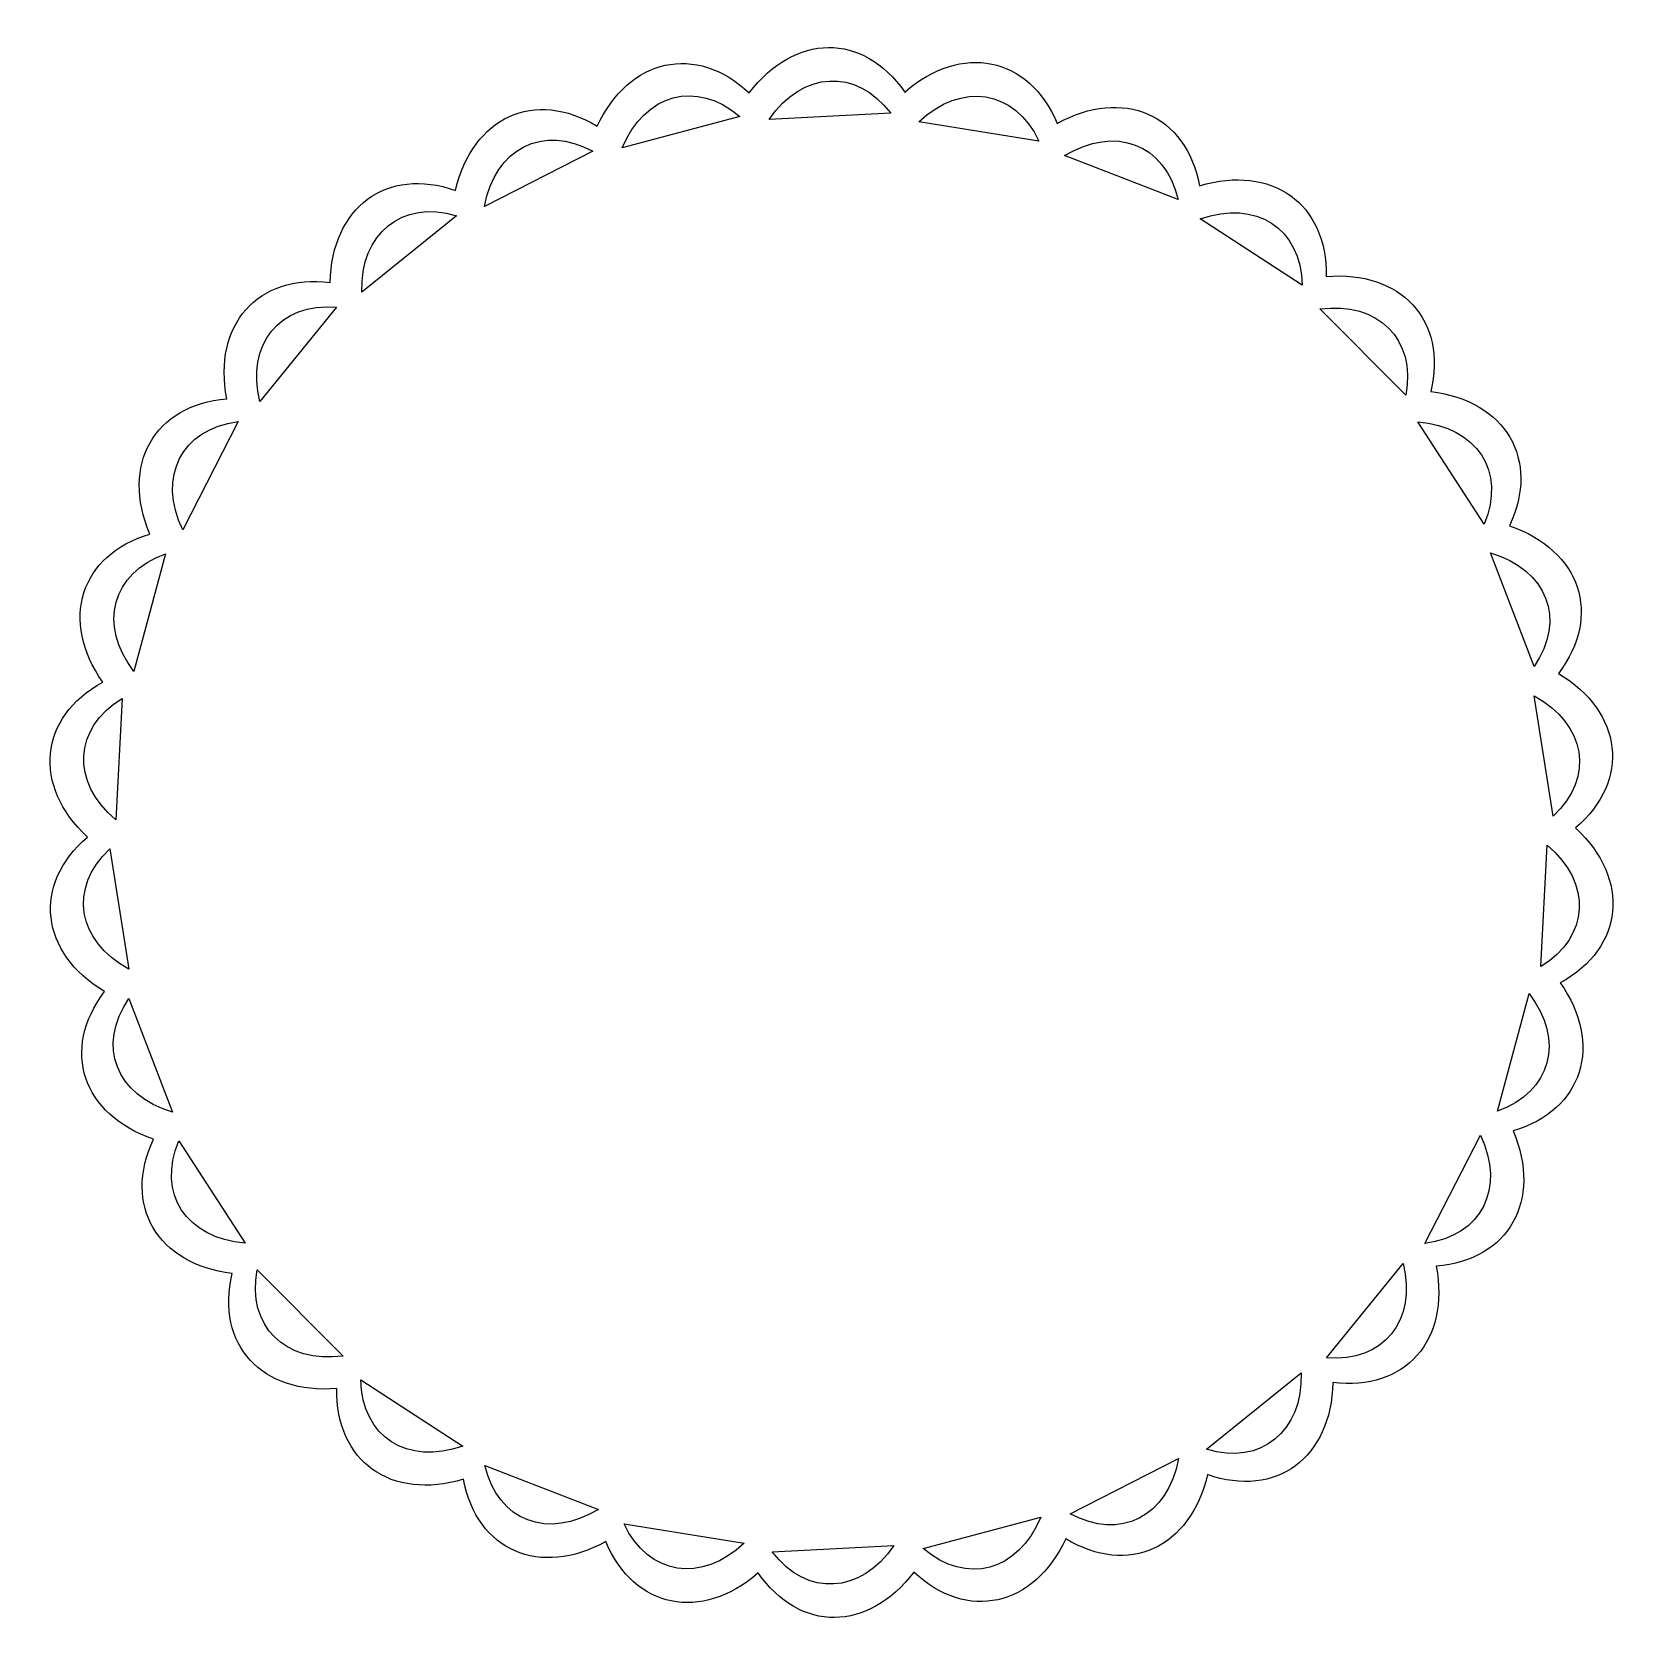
# Model space of a CAD drawing. Header units: centimetres. Extents: x -11.2 to 10.8, y -11 to 11.1.
import ezdxf

# ---------------------------------------------------------------- set-up
doc = ezdxf.new("R2010")
doc.units = ezdxf.units.CM
doc.header["$MEASUREMENT"] = 0
doc.layers.add('Camada 1', color=7, linetype='Continuous')

msp = doc.modelspace()

# ---------------------------------------------------------------- linework, layer by layer
at = {"layer": 'Camada 1', "color": 250}
for points, knots in [([(10.07049, 0.13989), (10.83402, 0.79741), (10.72192, 1.73652), (9.83311, 2.27307), (9.83311, 2.27307), (10.44332, 3.07502), (10.13831, 3.97027), (9.15739, 4.31031), (9.15739, 4.31031), (9.58755, 5.22159), (9.10299, 6.03386), (8.07284, 6.1625), (8.07284, 6.1625), (8.30411, 7.14331), (7.66133, 7.83707), (6.62697, 7.74878), (6.62697, 7.74878), (6.64922, 8.75621), (5.87627, 9.30114), (4.88278, 8.99973), (4.88278, 8.99973), (4.69516, 9.9898), (3.82582, 10.36215), (2.91671, 9.86068), (2.91671, 9.86068), (2.52732, 10.79013), (1.59953, 10.9736), (0.81457, 10.29407), (0.81457, 10.29407), (0.24037, 11.12235), (-0.70536, 11.10901), (-1.33186, 10.28105), (-1.33186, 10.28105), (-2.06568, 10.97172), (-2.98797, 10.76204), (-3.4286, 9.82192), (-3.4286, 9.82192), (-4.29, 10.34497), (-5.14855, 9.94807), (-5.38403, 8.93694), (-5.38403, 8.93694), (-6.33537, 9.26939), (-7.09258, 8.70265), (-7.11271, 7.66469), (-7.11271, 7.66469), (-8.11233, 7.79206), (-8.73519, 7.0803), (-8.53916, 6.06087), (-8.53916, 6.06087), (-9.54341, 5.97761), (-10.00474, 5.15187), (-9.60101, 4.1955), (-9.60101, 4.1955), (-10.56597, 3.90528), (-10.84548, 3.00165), (-10.25175, 2.15014), (-10.25175, 2.15014), (-11.1353, 1.66561), (-11.22079, 0.72367), (-10.46305, 0.01419), (-10.46305, 0.01419), (-11.22653, -0.64338), (-11.11437, -1.5826), (-10.22564, -2.11901), (-10.22564, -2.11901), (-10.83566, -2.92104), (-10.5307, -3.81631), (-9.54987, -4.15625), (-9.54987, -4.15625), (-9.9799, -5.06755), (-9.49537, -5.8799), (-8.46526, -6.00849), (-8.46526, -6.00849), (-8.6964, -6.9893), (-8.05362, -7.68317), (-7.01936, -7.5948), (-7.01936, -7.5948), (-7.04145, -8.60223), (-6.26847, -9.14722), (-5.27517, -8.84572), (-5.27517, -8.84572), (-5.0874, -9.83574), (-4.21795, -10.20811), (-3.30908, -9.70675), (-3.30908, -9.70675), (-2.91953, -10.63594), (-1.99167, -10.81946), (-1.20686, -10.14011), (-1.20686, -10.14011), (-0.63261, -10.96807), (0.31304, -10.95463), (0.93944, -10.12693), (0.93944, -10.12693), (1.67321, -10.81749), (2.59547, -10.60768), (3.03616, -9.66777), (3.03616, -9.66777), (3.89751, -10.19069), (4.75593, -9.79376), (4.99159, -8.78277), (4.99159, -8.78277), (5.94279, -9.11517), (6.69993, -8.54843), (6.72027, -7.51055), (6.72027, -7.51055), (7.71976, -7.63792), (8.34251, -6.92619), (8.14661, -5.90673), (8.14661, -5.90673), (9.15076, -5.82352), (9.612, -4.99783), (9.20838, -4.04136), (9.20838, -4.04136), (10.17337, -3.75124), (10.45282, -2.84775), (9.8591, -1.996), (9.8591, -1.996), (10.7428, -1.51164), (10.82834, -0.56973), (10.07049, 0.13989)], [0, 0, 0, 0, 0.03225806, 0.03225806, 0.03225806, 0.03225806, 0.06451613, 0.06451613, 0.06451613, 0.06451613, 0.09677419, 0.09677419, 0.09677419, 0.09677419, 0.12903226, 0.12903226, 0.12903226, 0.12903226, 0.16129032, 0.16129032, 0.16129032, 0.16129032, 0.19354839, 0.19354839, 0.19354839, 0.19354839, 0.22580645, 0.22580645, 0.22580645, 0.22580645, 0.25806452, 0.25806452, 0.25806452, 0.25806452, 0.29032258, 0.29032258, 0.29032258, 0.29032258, 0.32258065, 0.32258065, 0.32258065, 0.32258065, 0.35483871, 0.35483871, 0.35483871, 0.35483871, 0.38709677, 0.38709677, 0.38709677, 0.38709677, 0.41935484, 0.41935484, 0.41935484, 0.41935484, 0.4516129, 0.4516129, 0.4516129, 0.4516129, 0.48387097, 0.48387097, 0.48387097, 0.48387097, 0.51612903, 0.51612903, 0.51612903, 0.51612903, 0.5483871, 0.5483871, 0.5483871, 0.5483871, 0.58064516, 0.58064516, 0.58064516, 0.58064516, 0.61290323, 0.61290323, 0.61290323, 0.61290323, 0.64516129, 0.64516129, 0.64516129, 0.64516129, 0.67741935, 0.67741935, 0.67741935, 0.67741935, 0.70967742, 0.70967742, 0.70967742, 0.70967742, 0.74193548, 0.74193548, 0.74193548, 0.74193548, 0.77419355, 0.77419355, 0.77419355, 0.77419355, 0.80645161, 0.80645161, 0.80645161, 0.80645161, 0.83870968, 0.83870968, 0.83870968, 0.83870968, 0.87096774, 0.87096774, 0.87096774, 0.87096774, 0.90322581, 0.90322581, 0.90322581, 0.90322581, 0.93548387, 0.93548387, 0.93548387, 0.93548387, 1, 1, 1, 1]), ([(0.62042, 10.00358), (0.14226, 10.63046), (-0.59637, 10.58643), (-1.05654, 9.91711), (-1.05654, 9.91711), (-1.05654, 9.91711), (0.62042, 10.00358), (0.62042, 10.00358)], [0, 0, 0, 0, 0.33333333, 0.33333333, 0.33333333, 0.33333333, 1, 1, 1, 1]), ([(-1.46129, 9.95643), (-2.05935, 10.47017), (-2.77262, 10.27359), (-3.08358, 9.52323), (-3.08358, 9.52323), (-3.08358, 9.52323), (-1.46129, 9.95643), (-1.46129, 9.95643)], [0, 0, 0, 0, 0.33333333, 0.33333333, 0.33333333, 0.33333333, 1, 1, 1, 1]), ([(2.66639, 9.61689), (2.32905, 10.32944), (1.59739, 10.43993), (1.00809, 9.88097), (1.00809, 9.88097), (1.00809, 9.88097), (2.66639, 9.61689), (2.66639, 9.61689)], [0, 0, 0, 0, 0.33333333, 0.33333333, 0.33333333, 0.33333333, 1, 1, 1, 1]), ([(-3.48766, 9.47756), (-4.17944, 9.85573), (-4.83627, 9.51508), (-4.98443, 8.71649), (-4.98443, 8.71649), (-4.98443, 8.71649), (-3.48766, 9.47756), (-3.48766, 9.47756)], [0, 0, 0, 0, 0.33333333, 0.33333333, 0.33333333, 0.33333333, 1, 1, 1, 1]), ([(4.58729, 8.81324), (4.40544, 9.58037), (3.71271, 9.84054), (3.02014, 9.41633), (3.02014, 9.41633), (3.02014, 9.41633), (4.58729, 8.81324), (4.58729, 8.81324)], [0, 0, 0, 0, 0.33333333, 0.33333333, 0.33333333, 0.33333333, 1, 1, 1, 1]), ([(-5.3702, 8.58782), (-6.12551, 8.81388), (-6.69714, 8.34414), (-6.67602, 7.53219), (-6.67602, 7.53219), (-6.67602, 7.53219), (-5.3702, 8.58782), (-5.3702, 8.58782)], [0, 0, 0, 0, 0.33333333, 0.33333333, 0.33333333, 0.33333333, 1, 1, 1, 1]), ([(6.29907, 7.62781), (6.28071, 8.416), (5.65724, 8.81452), (4.89157, 8.54356), (4.89157, 8.54356), (4.89157, 8.54356), (6.29907, 7.62781), (6.29907, 7.62781)], [0, 0, 0, 0, 0.33333333, 0.33333333, 0.33333333, 0.33333333, 1, 1, 1, 1]), ([(-7.02659, 7.3261), (-7.8124, 7.39018), (-8.27392, 6.81186), (-8.08442, 6.02205), (-8.08442, 6.02205), (-8.08442, 6.02205), (-7.02659, 7.3261), (-7.02659, 7.3261)], [0, 0, 0, 0, 0.33333333, 0.33333333, 0.33333333, 0.33333333, 1, 1, 1, 1]), ([(7.72705, 6.11233), (7.87294, 6.88714), (7.346, 7.40654), (6.54068, 7.30073), (6.54068, 7.30073), (6.54068, 7.30073), (7.72705, 6.11233), (7.72705, 6.11233)], [0, 0, 0, 0, 0.33333333, 0.33333333, 0.33333333, 0.33333333, 1, 1, 1, 1]), ([(-8.38449, 5.7476), (-9.16647, 5.64693), (-9.49762, 4.98526), (-9.14808, 4.2521), (-9.14808, 4.2521), (-9.14808, 4.2521), (-8.38449, 5.7476), (-8.38449, 5.7476)], [0, 0, 0, 0, 0.33333333, 0.33333333, 0.33333333, 0.33333333, 1, 1, 1, 1]), ([(8.80869, 4.33313), (9.11246, 5.06065), (8.70505, 5.67827), (7.89532, 5.7422), (7.89532, 5.7422), (7.89532, 5.7422), (8.80869, 4.33313), (8.80869, 4.33313)], [0, 0, 0, 0, 0.33333333, 0.33333333, 0.33333333, 0.33333333, 1, 1, 1, 1]), ([(-9.38451, 3.92123), (-10.12844, 3.66017), (-10.31484, 2.94412), (-9.82049, 2.29963), (-9.82049, 2.29963), (-9.82049, 2.29963), (-9.38451, 3.92123), (-9.38451, 3.92123)], [0, 0, 0, 0, 0.33333333, 0.33333333, 0.33333333, 0.33333333, 1, 1, 1, 1]), ([(9.49677, 2.36789), (9.94521, 3.01636), (9.6751, 3.7052), (8.89638, 3.93608), (8.89638, 3.93608), (8.89638, 3.93608), (9.49677, 2.36789), (9.49677, 2.36789)], [0, 0, 0, 0, 0.33333333, 0.33333333, 0.33333333, 0.33333333, 1, 1, 1, 1]), ([(-9.98297, 1.92688), (-10.65639, 1.51686), (-10.6898, 0.77769), (-10.07227, 0.25008), (-10.07227, 0.25008), (-10.07227, 0.25008), (-9.98297, 1.92688), (-9.98297, 1.92688)], [0, 0, 0, 0, 0.33333333, 0.33333333, 0.33333333, 0.33333333, 1, 1, 1, 1]), ([(9.76127, 0.30255), (10.3347, 0.84362), (10.21371, 1.57356), (9.49999, 1.96128), (9.49999, 1.96128), (9.49999, 1.96128), (9.76127, 0.30255), (9.76127, 0.30255)], [0, 0, 0, 0, 0.33333333, 0.33333333, 0.33333333, 0.33333333, 1, 1, 1, 1]), ([(-10.1537, -0.1483), (-10.72713, -0.68935), (-10.60616, -1.41933), (-9.89242, -1.80705), (-9.89242, -1.80705), (-9.89242, -1.80705), (-10.1537, -0.1483), (-10.1537, -0.1483)], [0, 0, 0, 0, 0.33333333, 0.33333333, 0.33333333, 0.33333333, 1, 1, 1, 1]), ([(9.59048, -1.7726), (10.2639, -1.36265), (10.29729, -0.62346), (9.67978, -0.09586), (9.67978, -0.09586), (9.67978, -0.09586), (9.59048, -1.7726), (9.59048, -1.7726)], [0, 0, 0, 0, 0.33333333, 0.33333333, 0.33333333, 0.33333333, 1, 1, 1, 1]), ([(8.99205, -3.767), (9.73598, -3.50594), (9.92235, -2.78989), (9.42806, -2.14545), (9.42806, -2.14545), (9.42806, -2.14545), (8.99205, -3.767), (8.99205, -3.767)], [0, 0, 0, 0, 0.33333333, 0.33333333, 0.33333333, 0.33333333, 1, 1, 1, 1]), ([(-9.88923, -2.21366), (-10.33765, -2.86215), (-10.06753, -3.551), (-9.28878, -3.78185), (-9.28878, -3.78185), (-9.28878, -3.78185), (-9.88923, -2.21366), (-9.88923, -2.21366)], [0, 0, 0, 0, 0.33333333, 0.33333333, 0.33333333, 0.33333333, 1, 1, 1, 1]), ([(-9.20112, -4.17886), (-9.50491, -4.90641), (-9.09748, -5.52405), (-8.28775, -5.58793), (-8.28775, -5.58793), (-8.28775, -5.58793), (-9.20112, -4.17886), (-9.20112, -4.17886)], [0, 0, 0, 0, 0.33333333, 0.33333333, 0.33333333, 0.33333333, 1, 1, 1, 1]), ([(7.992, -5.5934), (8.774, -5.49267), (9.10513, -4.83103), (8.75561, -4.09784), (8.75561, -4.09784), (8.75561, -4.09784), (7.992, -5.5934), (7.992, -5.5934)], [0, 0, 0, 0, 0.33333333, 0.33333333, 0.33333333, 0.33333333, 1, 1, 1, 1]), ([(-8.11951, -5.95813), (-8.2654, -6.73286), (-7.73846, -7.25237), (-6.93314, -7.14643), (-6.93314, -7.14643), (-6.93314, -7.14643), (-8.11951, -5.95813), (-8.11951, -5.95813)], [0, 0, 0, 0, 0.33333333, 0.33333333, 0.33333333, 0.33333333, 1, 1, 1, 1]), ([(6.63416, -7.1719), (7.41995, -7.23598), (7.88143, -6.6576), (7.69196, -5.86785), (7.69196, -5.86785), (7.69196, -5.86785), (6.63416, -7.1719), (6.63416, -7.1719)], [0, 0, 0, 0, 0.33333333, 0.33333333, 0.33333333, 0.33333333, 1, 1, 1, 1]), ([(-6.69152, -7.47355), (-6.67316, -8.26177), (-6.04975, -8.66031), (-5.28404, -8.3893), (-5.28404, -8.3893), (-5.28404, -8.3893), (-6.69152, -7.47355), (-6.69152, -7.47355)], [0, 0, 0, 0, 0.33333333, 0.33333333, 0.33333333, 0.33333333, 1, 1, 1, 1]), ([(4.97776, -8.43359), (5.73304, -8.65968), (6.30467, -8.18988), (6.28358, -7.37796), (6.28358, -7.37796), (6.28358, -7.37796), (4.97776, -8.43359), (4.97776, -8.43359)], [0, 0, 0, 0, 0.33333333, 0.33333333, 0.33333333, 0.33333333, 1, 1, 1, 1]), ([(3.09518, -9.32331), (3.78699, -9.70148), (4.44381, -9.36088), (4.59198, -8.56226), (4.59198, -8.56226), (4.59198, -8.56226), (3.09518, -9.32331), (3.09518, -9.32331)], [0, 0, 0, 0, 0.33333333, 0.33333333, 0.33333333, 0.33333333, 1, 1, 1, 1]), ([(-4.97975, -8.65904), (-4.79788, -9.42617), (-4.10522, -9.68631), (-3.4126, -9.2621), (-3.4126, -9.2621), (-3.4126, -9.2621), (-4.97975, -8.65904), (-4.97975, -8.65904)], [0, 0, 0, 0, 0.33333333, 0.33333333, 0.33333333, 0.33333333, 1, 1, 1, 1]), ([(-3.05885, -9.46266), (-2.72145, -10.17518), (-1.98985, -10.28565), (-1.40057, -9.72671), (-1.40057, -9.72671), (-1.40057, -9.72671), (-3.05885, -9.46266), (-3.05885, -9.46266)], [0, 0, 0, 0, 0.33333333, 0.33333333, 0.33333333, 0.33333333, 1, 1, 1, 1]), ([(1.06878, -9.80223), (1.66684, -10.31595), (2.38013, -10.11931), (2.69107, -9.36897), (2.69107, -9.36897), (2.69107, -9.36897), (1.06878, -9.80223), (1.06878, -9.80223)], [0, 0, 0, 0, 0.33333333, 0.33333333, 0.33333333, 0.33333333, 1, 1, 1, 1]), ([(-1.01285, -9.84938), (-0.53469, -10.4762), (0.20389, -10.43218), (0.66411, -9.76291), (0.66411, -9.76291), (0.66411, -9.76291), (-1.01285, -9.84938), (-1.01285, -9.84938)], [0, 0, 0, 0, 0.33333333, 0.33333333, 0.33333333, 0.33333333, 1, 1, 1, 1])]:
    msp.add_open_spline(points, degree=3, knots=knots, dxfattribs=at)

doc.saveas('drawing.dxf')
